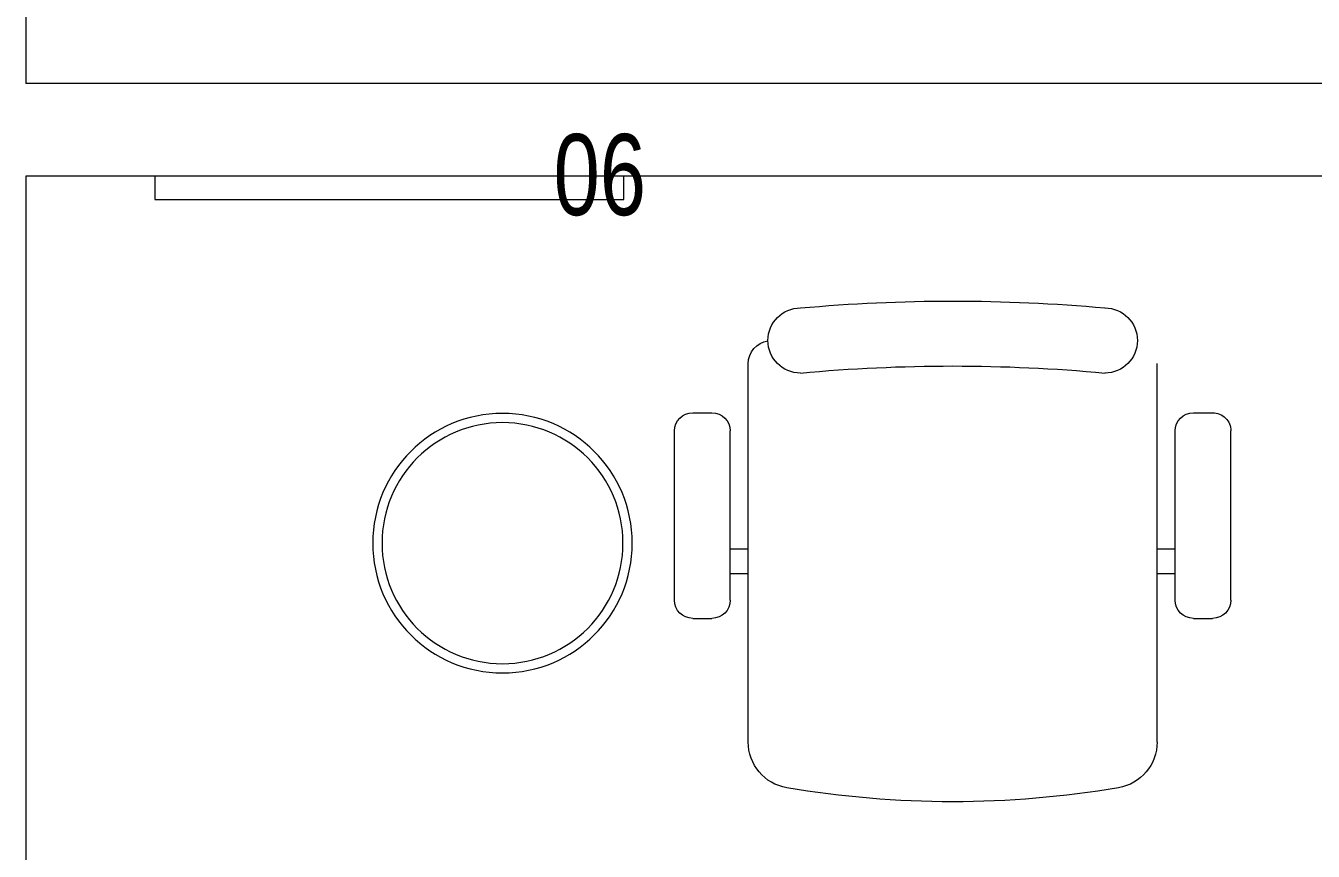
# Model space of a CAD drawing. Header units: millimetres. Extents: x -2143172 to 5255, y -610845 to 279739.
# Drawn here: x -1233991 to -1232602, y -18173 to -17282 of the extents above; entities that cross this region are included whole.
import ezdxf

# ---------------------------------------------------------------- set-up
doc = ezdxf.new("R2010")
doc.units = ezdxf.units.MM
doc.header["$LTSCALE"] = 30
doc.layers.get('0').update_dxf_attribs({"lineweight": 5})
for name, color, linetype, lineweight in [('72_EGR_EQP_TAG', 142, 'Continuous', 5), ('LOADING', 163, 'Continuous', 5), ('NEW', 1, 'Continuous', 5), ('Walls', 32, 'Continuous', 5)]:
    doc.layers.add(name, color=color, linetype=linetype, lineweight=lineweight)
doc.styles.add('X3G_ENTITY_257CFD', font='swisscl.ttf', dxfattribs={"height": 200})

# ---------------------------------------------------------------- blocks, each defined once
blk = doc.blocks.new('WM00001-P')
blk.add_circle((0, 0), 0.14)
at = {"color": 8}
blk.add_circle((0, 0), 0.13, dxfattribs=at)
blk = doc.blocks.new('*X39')
at = {"color": 0}
for p, q in [((5, 3), (5, 3)), ((5, 3), (5, 3)), ((5, 3), (5, 3)), ((5, 3), (5, 3)), ((5, 3), (5, 3)), ((5, 3), (5, 3)), ((5, 3), (5, 3)), ((5, 3), (5, 3)), ((5, 3), (5, 3)), ((5, 3), (5, 3)), ((5, 3), (5, 3)), ((5, 3), (5, 3)), ((5, 3), (5, 3)), ((5, 3), (5, 3)), ((5, 3), (5, 3)), ((5, 3), (5, 3)), ((5, 3), (5, 3)), ((5, 3), (5, 3)), ((5, 3), (5, 3)), ((5, 3), (5, 3)), ((5, 3), (5, 3)), ((5, 3), (5, 3)), ((5, 3), (5, 3)), ((5, 3), (5, 3)), ((5, 3), (5, 3)), ((5, 3), (5, 3)), ((5, 3), (5, 3)), ((5, 3), (5, 3)), ((5, 3), (5, 3)), ((5, 3), (5, 3)), ((5, 3), (5, 3)), ((5, 3), (5, 3)), ((5, 3), (5, 3)), ((5, 3), (5, 3)), ((5, 3), (5, 3)), ((5, 3), (5, 3)), ((5, 3), (5, 3)), ((5, 3), (5, 3)), ((5, 3), (5, 3)), ((5, 3), (5, 3)), ((5, 3), (5, 3)), ((5, 3), (5, 3)), ((5, 3), (5, 3)), ((5, 3), (5, 3)), ((5, 3), (5, 3)), ((5, 3), (5, 3)), ((5, 3), (5, 3)), ((5, 3), (5, 3)), ((5, 3), (5, 3)), ((5, 3), (5, 3)), ((5, 3), (5, 3)), ((5, 3), (5, 3)), ((5, 3), (5, 3)), ((5, 3), (5, 3)), ((5, 3), (5, 3)), ((5, 3), (5, 3)), ((5, 3), (5, 3)), ((5, 3), (5, 3)), ((5, 3), (5, 3)), ((5, 3), (5, 3)), ((5, 3), (5, 3)), ((5, 3), (5, 3)), ((5, 3), (5, 3)), ((5, 3), (5, 3)), ((5, 3), (5, 3)), ((5, 3), (5, 3)), ((6, 3), (5, 3)), ((5, 3), (5, 3)), ((6, 3), (5, 3)), ((5, 3), (5, 3)), ((6, 3), (5, 3)), ((5, 3), (5, 3)), ((6, 3), (5, 3)), ((5, 3), (5, 3)), ((5, 3), (5, 3)), ((5, 3), (5, 3)), ((5, 3), (5, 3)), ((5, 3), (5, 3)), ((5, 3), (5, 3)), ((5, 3), (5, 3)), ((5, 3), (5, 3)), ((5, 3), (5, 3)), ((5, 3), (5, 3)), ((5, 3), (5, 3)), ((5, 3), (5, 3)), ((5, 3), (5, 3)), ((5, 3), (5, 3)), ((5, 3), (5, 3)), ((5, 3), (5, 3)), ((5, 3), (5, 3)), ((5, 3), (5, 3)), ((5, 3), (5, 3)), ((5, 3), (5, 3)), ((5, 3), (5, 3)), ((5, 3), (5, 3)), ((5, 3), (5, 3)), ((6, 3), (6, 3)), ((6, 3), (6, 3)), ((6, 3), (6, 3)), ((6, 3), (6, 3)), ((6, 3), (6, 3)), ((6, 3), (6, 3)), ((6, 3), (6, 3)), ((6, 3), (6, 3)), ((6, 3), (6, 3)), ((6, 3), (6, 3)), ((6, 3), (6, 3)), ((6, 3), (6, 3)), ((6, 3), (6, 3)), ((6, 3), (6, 3)), ((6, 3), (6, 3)), ((6, 3), (6, 3)), ((6, 3), (6, 3)), ((6, 3), (6, 3)), ((6, 3), (6, 3)), ((6, 3), (6, 3)), ((6, 3), (6, 3)), ((6, 3), (6, 3)), ((6, 3), (6, 3)), ((6, 3), (6, 3)), ((6, 3), (6, 3)), ((6, 3), (6, 3)), ((6, 3), (6, 3)), ((6, 3), (6, 3)), ((6, 3), (6, 3)), ((6, 3), (6, 3)), ((6, 3), (6, 3)), ((6, 3), (6, 3)), ((6, 3), (6, 3)), ((6, 3), (6, 3)), ((6, 3), (6, 3)), ((6, 3), (6, 3)), ((6, 3), (6, 3)), ((6, 3), (6, 3)), ((6, 3), (6, 3)), ((6, 3), (6, 3)), ((6, 3), (6, 3)), ((6, 3), (6, 3)), ((6, 3), (6, 3)), ((6, 3), (6, 3)), ((6, 3), (6, 3)), ((6, 3), (6, 3)), ((6, 3), (6, 3)), ((6, 3), (6, 3)), ((6, 3), (6, 3)), ((6, 3), (6, 3)), ((6, 3), (6, 3)), ((6, 3), (6, 3)), ((6, 3), (6, 3)), ((6, 3), (6, 3)), ((6, 3), (6, 3)), ((6, 3), (6, 3)), ((6, 3), (6, 3)), ((6, 3), (6, 3)), ((6, 3), (6, 3)), ((6, 3), (6, 3)), ((6, 3), (6, 3)), ((6, 3), (6, 3)), ((6, 3), (6, 3)), ((6, 3), (6, 3)), ((6, 3), (6, 3)), ((6, 3), (6, 3)), ((6, 3), (6, 3)), ((6, 3), (6, 3)), ((6, 3), (6, 3)), ((6, 3), (6, 3)), ((6, 3), (6, 3)), ((6, 3), (6, 3)), ((6, 3), (6, 3)), ((6, 3), (6, 3)), ((6, 3), (6, 3)), ((6, 3), (6, 3)), ((6, 3), (6, 3)), ((6, 3), (6, 3)), ((6, 3), (6, 3)), ((6, 3), (6, 3)), ((6, 3), (6, 3)), ((6, 3), (6, 3)), ((6, 3), (6, 3)), ((6, 3), (6, 3)), ((6, 3), (6, 3)), ((6, 3), (6, 3)), ((6, 3), (6, 3)), ((6, 3), (6, 3)), ((6, 3), (6, 3)), ((6, 3), (6, 3)), ((6, 3), (6, 3)), ((6, 3), (6, 3)), ((6, 3), (6, 3)), ((6, 3), (6, 3)), ((6, 3), (6, 3)), ((6, 3), (6, 3)), ((6, 3), (6, 3)), ((6, 3), (6, 3)), ((6, 3), (6, 3)), ((6, 3), (6, 3)), ((6, 3), (6, 3)), ((6, 3), (6, 3)), ((6, 3), (6, 3)), ((6, 3), (6, 3)), ((6, 3), (6, 3)), ((6, 3), (6, 3)), ((6, 3), (6, 3)), ((6, 3), (6, 3)), ((6, 3), (6, 3)), ((6, 3), (6, 3)), ((6, 3), (6, 3)), ((6, 3), (6, 3)), ((6, 3), (6, 3)), ((6, 3), (6, 3)), ((6, 3), (6, 3)), ((6, 3), (6, 3)), ((6, 3), (6, 3)), ((6, 3), (6, 3)), ((6, 3), (6, 3)), ((6, 3), (6, 3)), ((6, 3), (6, 3)), ((6, 3), (6, 3)), ((6, 3), (6, 3)), ((6, 3), (6, 3)), ((6, 3), (6, 3)), ((6, 3), (6, 3)), ((6, 3), (6, 3)), ((6, 3), (6, 3)), ((6, 3), (6, 3)), ((6, 3), (6, 3)), ((6, 3), (6, 3)), ((6, 3), (6, 3)), ((6, 3), (6, 3)), ((6, 3), (6, 3)), ((6, 3), (6, 3)), ((6, 3), (6, 3)), ((6, 3), (6, 3)), ((6, 3), (6, 3)), ((6, 3), (6, 3)), ((6, 3), (6, 3)), ((6, 3), (6, 3)), ((6, 3), (6, 3)), ((6, 3), (6, 3)), ((6, 3), (6, 3)), ((6, 3), (6, 3)), ((6, 3), (6, 3)), ((6, 3), (6, 3)), ((6, 3), (6, 3)), ((6, 3), (6, 3)), ((6, 3), (6, 3)), ((6, 3), (6, 3)), ((6, 3), (6, 3)), ((6, 3), (6, 3)), ((6, 3), (6, 3)), ((6, 3), (6, 3)), ((6, 3), (6, 3)), ((6, 3), (6, 3)), ((6, 3), (6, 3)), ((6, 3), (6, 3)), ((6, 3), (6, 3)), ((6, 3), (6, 3)), ((6, 3), (6, 3)), ((6, 3), (6, 3)), ((6, 3), (6, 3)), ((6, 3), (6, 3)), ((6, 3), (6, 3)), ((6, 3), (6, 3)), ((6, 3), (6, 3)), ((6, 3), (6, 3)), ((6, 3), (6, 3)), ((6, 3), (6, 3)), ((6, 3), (6, 3)), ((6, 3), (6, 3)), ((6, 3), (6, 3)), ((6, 3), (6, 3)), ((6, 3), (6, 3)), ((6, 3), (6, 3)), ((6, 3), (6, 3)), ((6, 3), (6, 3)), ((6, 3), (6, 3)), ((6, 3), (6, 3)), ((6, 3), (6, 3)), ((6, 3), (6, 3)), ((6, 3), (6, 3)), ((6, 3), (6, 3)), ((6, 3), (6, 3)), ((6, 3), (6, 3)), ((6, 3), (6, 3)), ((6, 3), (6, 3)), ((6, 3), (6, 3)), ((6, 3), (6, 3)), ((6, 3), (6, 3)), ((6, 3), (6, 3)), ((6, 3), (6, 3)), ((6, 3), (6, 3)), ((6, 3), (6, 3)), ((6, 3), (6, 3)), ((6, 3), (6, 3)), ((6, 3), (6, 3)), ((6, 3), (6, 3)), ((6, 3), (6, 3)), ((6, 3), (6, 3)), ((6, 3), (6, 3)), ((6, 3), (6, 3)), ((6, 3), (5, 3)), ((6, 3), (5, 3)), ((6, 3), (5, 3)), ((6, 3), (5, 3)), ((6, 3), (5, 3)), ((6, 3), (6, 3)), ((6, 3), (6, 3)), ((6, 3), (6, 3)), ((6, 3), (6, 3)), ((6, 3), (6, 3)), ((6, 3), (6, 3)), ((6, 3), (6, 3)), ((6, 3), (6, 3)), ((6, 3), (6, 3)), ((6, 3), (6, 3)), ((6, 3), (6, 3)), ((6, 3), (6, 3)), ((6, 3), (6, 3)), ((6, 3), (6, 3)), ((6, 3), (6, 3)), ((6, 3), (6, 3)), ((6, 3), (6, 3)), ((6, 3), (6, 3)), ((6, 3), (6, 3)), ((6, 3), (6, 3)), ((6, 3), (6, 3)), ((6, 3), (6, 3)), ((6, 3), (6, 3)), ((6, 3), (6, 3)), ((6, 3), (6, 3)), ((6, 3), (6, 3)), ((6, 3), (6, 3)), ((6, 3), (6, 3)), ((6, 3), (6, 3)), ((6, 3), (6, 3)), ((6, 3), (6, 3)), ((6, 3), (6, 3)), ((6, 3), (6, 3)), ((6, 3), (6, 3)), ((6, 3), (6, 3)), ((6, 3), (6, 3)), ((6, 3), (6, 3)), ((6, 3), (6, 3)), ((6, 3), (6, 3)), ((6, 3), (6, 3)), ((6, 3), (6, 3)), ((6, 3), (6, 3)), ((6, 3), (6, 3)), ((6, 3), (6, 3)), ((6, 3), (6, 3)), ((6, 3), (6, 3)), ((6, 3), (6, 3)), ((6, 3), (6, 3)), ((6, 3), (6, 3)), ((6, 3), (6, 3)), ((6, 3), (6, 3)), ((6, 3), (6, 3)), ((6, 3), (6, 3)), ((6, 3), (6, 3)), ((6, 3), (6, 3)), ((6, 3), (6, 3)), ((6, 3), (6, 3)), ((6, 3), (6, 3)), ((6, 3), (6, 3)), ((6, 3), (6, 3)), ((6, 3), (6, 3)), ((6, 3), (6, 3)), ((6, 3), (6, 3)), ((6, 3), (6, 3)), ((6, 3), (6, 3)), ((6, 3), (6, 3)), ((6, 3), (6, 3)), ((6, 3), (6, 3)), ((6, 3), (6, 3)), ((6, 3), (6, 3)), ((6, 3), (6, 3)), ((6, 3), (6, 3)), ((6, 3), (6, 3)), ((6, 3), (6, 3)), ((6, 3), (6, 3)), ((6, 3), (6, 3)), ((6, 3), (6, 3)), ((6, 3), (6, 3)), ((6, 3), (6, 3)), ((6, 3), (6, 3)), ((6, 3), (6, 3)), ((6, 3), (6, 3)), ((6, 3), (6, 3)), ((6, 3), (6, 3)), ((6, 3), (6, 3)), ((6, 3), (6, 3)), ((6, 3), (6, 3)), ((6, 3), (6, 3)), ((6, 3), (6, 3)), ((6, 3), (6, 3)), ((6, 3), (6, 3)), ((6, 3), (6, 3)), ((6, 3), (6, 3)), ((6, 3), (6, 3)), ((6, 3), (6, 3)), ((6, 3), (6, 3)), ((6, 3), (6, 3)), ((6, 3), (6, 3)), ((6, 3), (6, 3)), ((6, 3), (6, 3)), ((6, 3), (6, 3)), ((6, 3), (6, 3)), ((6, 3), (6, 3)), ((6, 3), (6, 3)), ((6, 3), (6, 3)), ((6, 3), (6, 3)), ((6, 3), (6, 3)), ((6, 3), (6, 3)), ((6, 3), (6, 3)), ((6, 3), (6, 3)), ((6, 3), (6, 3)), ((6, 3), (6, 3)), ((6, 3), (6, 3)), ((6, 3), (6, 3)), ((6, 3), (6, 3)), ((6, 3), (6, 3)), ((6, 3), (6, 3)), ((6, 3), (6, 3)), ((6, 3), (6, 3)), ((6, 3), (6, 3)), ((6, 3), (6, 3)), ((6, 3), (6, 3)), ((6, 3), (6, 3)), ((6, 3), (6, 3)), ((6, 3), (6, 3)), ((6, 3), (6, 3)), ((6, 3), (6, 3)), ((6, 3), (6, 3)), ((6, 3), (6, 3)), ((6, 3), (6, 3)), ((6, 3), (6, 3)), ((6, 3), (6, 3)), ((6, 3), (6, 3)), ((6, 3), (6, 3)), ((6, 3), (6, 3)), ((6, 3), (6, 3)), ((6, 3), (6, 3)), ((6, 3), (6, 3)), ((6, 3), (6, 3)), ((6, 3), (6, 3)), ((6, 3), (6, 3)), ((6, 3), (6, 3)), ((6, 3), (6, 3)), ((6, 3), (6, 3)), ((6, 3), (6, 3)), ((6, 3), (6, 3)), ((6, 3), (6, 3)), ((6, 3), (6, 3)), ((6, 3), (6, 3)), ((6, 3), (6, 3)), ((6, 3), (6, 3)), ((6, 3), (6, 3)), ((6, 3), (6, 3)), ((6, 3), (6, 3)), ((6, 3), (6, 3)), ((6, 3), (6, 3)), ((6, 3), (6, 3)), ((6, 3), (6, 3)), ((6, 3), (6, 3)), ((6, 3), (6, 3)), ((6, 3), (6, 3)), ((6, 3), (6, 3)), ((6, 3), (6, 3)), ((6, 3), (6, 3)), ((6, 3), (6, 3)), ((6, 3), (6, 3)), ((6, 3), (6, 3)), ((6, 3), (6, 3)), ((6, 3), (6, 3)), ((6, 3), (6, 3)), ((6, 3), (6, 3)), ((6, 3), (6, 3)), ((6, 3), (6, 3)), ((6, 3), (6, 3)), ((6, 3), (6, 3)), ((6, 3), (6, 3)), ((6, 3), (6, 3)), ((6, 3), (6, 3)), ((6, 3), (6, 3)), ((6, 3), (6, 3)), ((6, 3), (6, 3)), ((6, 3), (6, 3)), ((6, 3), (6, 3)), ((6, 3), (6, 3)), ((6, 3), (6, 3)), ((6, 3), (6, 3)), ((6, 3), (6, 3)), ((6, 3), (6, 3)), ((6, 3), (6, 3)), ((6, 3), (6, 3)), ((6, 3), (6, 3)), ((6, 3), (6, 3)), ((6, 3), (6, 3)), ((6, 3), (6, 3)), ((6, 3), (6, 3)), ((6, 3), (6, 3)), ((6, 3), (6, 3)), ((6, 3), (6, 3)), ((6, 3), (6, 3)), ((6, 3), (6, 3)), ((6, 3), (6, 3)), ((6, 3), (6, 3)), ((6, 3), (6, 3)), ((6, 3), (6, 3)), ((6, 3), (6, 3)), ((6, 3), (6, 3)), ((6, 3), (6, 3)), ((6, 3), (6, 3)), ((6, 3), (6, 3)), ((6, 3), (6, 3)), ((6, 3), (6, 3)), ((6, 3), (6, 3)), ((6, 3), (6, 3)), ((6, 3), (6, 3)), ((6, 3), (6, 3)), ((6, 3), (6, 3)), ((6, 3), (6, 3)), ((6, 3), (6, 3)), ((6, 3), (6, 3)), ((6, 3), (6, 3)), ((6, 3), (6, 3)), ((6, 3), (6, 3)), ((6, 3), (6, 3)), ((6, 3), (6, 3)), ((6, 3), (6, 3)), ((6, 3), (6, 3)), ((6, 3), (6, 3)), ((6, 3), (6, 3)), ((6, 3), (6, 3)), ((6, 3), (6, 3)), ((6, 3), (6, 3)), ((6, 3), (6, 3)), ((6, 3), (6, 3)), ((6, 3), (6, 3)), ((6, 3), (6, 3)), ((6, 3), (6, 3)), ((6, 3), (6, 3)), ((6, 3), (6, 3)), ((6, 3), (6, 3)), ((6, 3), (6, 3)), ((6, 3), (6, 3)), ((6, 3), (6, 3)), ((6, 3), (6, 3)), ((6, 3), (6, 3)), ((6, 3), (6, 3)), ((6, 3), (6, 3)), ((6, 3), (6, 3)), ((6, 3), (6, 3)), ((6, 3), (6, 3)), ((6, 3), (6, 3)), ((6, 3), (6, 3)), ((6, 3), (6, 3)), ((6, 3), (6, 3)), ((6, 3), (6, 3)), ((6, 3), (6, 3)), ((6, 3), (6, 3)), ((6, 3), (6, 3)), ((6, 3), (6, 3)), ((6, 3), (6, 3)), ((6, 3), (6, 3)), ((6, 3), (6, 3)), ((6, 3), (6, 3)), ((6, 3), (6, 3)), ((6, 3), (6, 3)), ((6, 3), (6, 3)), ((6, 3), (6, 3)), ((6, 3), (6, 3)), ((6, 3), (6, 3)), ((6, 3), (6, 3)), ((6, 3), (6, 3)), ((6, 3), (6, 3)), ((6, 3), (6, 3)), ((6, 3), (6, 3)), ((6, 3), (6, 3)), ((6, 3), (6, 3)), ((6, 3), (6, 3)), ((6, 3), (6, 3)), ((6, 3), (6, 3)), ((6, 3), (6, 3)), ((6, 3), (6, 3)), ((6, 3), (6, 3)), ((6, 3), (6, 3)), ((6, 3), (6, 3)), ((6, 3), (6, 3)), ((6, 3), (6, 3)), ((6, 3), (6, 3)), ((6, 3), (6, 3)), ((6, 3), (6, 3)), ((6, 3), (6, 3)), ((6, 3), (6, 3)), ((6, 3), (6, 3)), ((6, 3), (6, 3)), ((6, 3), (6, 3)), ((6, 3), (6, 3)), ((6, 3), (6, 3)), ((6, 3), (6, 3)), ((6, 3), (6, 3)), ((6, 3), (6, 3)), ((6, 3), (6, 3)), ((6, 3), (6, 3)), ((6, 3), (6, 3)), ((6, 3), (6, 3)), ((6, 3), (6, 3)), ((6, 3), (6, 3)), ((6, 3), (6, 3)), ((6, 3), (6, 3)), ((6, 3), (6, 3)), ((6, 3), (6, 3)), ((6, 3), (6, 3)), ((6, 3), (6, 3)), ((6, 3), (6, 3)), ((6, 3), (6, 3)), ((6, 3), (6, 3)), ((6, 3), (6, 3)), ((6, 3), (6, 3)), ((6, 3), (6, 3)), ((6, 3), (6, 3))]:
    blk.add_line(p, q, dxfattribs=at)
blk = doc.blocks.new('*X40')
at = {"color": 0}
for p, q in [((13, 1), (13, 1)), ((13, 1), (13, 1)), ((13, 1), (13, 1)), ((13, 1), (13, 1)), ((13, 1), (13, 1)), ((13, 1), (13, 1)), ((13, 1), (13, 1)), ((13, 1), (13, 1)), ((13, 1), (13, 1)), ((13, 1), (13, 1)), ((13, 1), (13, 1)), ((13, 1), (13, 1)), ((13, 1), (13, 1)), ((13, 1), (13, 1)), ((13, 1), (13, 1)), ((13, 1), (14, 1)), ((13, 1), (14, 1)), ((13, 1), (14, 1)), ((13, 1), (13, 1)), ((13, 1), (13, 1)), ((13, 1), (13, 1)), ((13, 1), (13, 1)), ((13, 1), (13, 1)), ((13, 1), (13, 1)), ((13, 1), (13, 1)), ((13, 1), (13, 1)), ((13, 1), (13, 1)), ((13, 1), (13, 1)), ((13, 1), (13, 1)), ((13, 1), (13, 1)), ((13, 1), (13, 1)), ((13, 1), (13, 1)), ((13, 1), (13, 1)), ((13, 1), (13, 1)), ((13, 1), (13, 1)), ((13, 1), (13, 1)), ((13, 1), (13, 1)), ((13, 1), (13, 1)), ((13, 1), (13, 1)), ((13, 1), (13, 1)), ((13, 1), (13, 1)), ((13, 1), (13, 1)), ((13, 1), (13, 1)), ((13, 1), (13, 1)), ((13, 1), (13, 1)), ((13, 1), (13, 1)), ((13, 1), (13, 1)), ((13, 1), (13, 1)), ((13, 1), (13, 1)), ((13, 1), (13, 1)), ((13, 1), (13, 1)), ((13, 1), (13, 1)), ((13, 1), (13, 1)), ((13, 1), (13, 1)), ((13, 1), (13, 1)), ((13, 1), (13, 1)), ((13, 1), (13, 1)), ((13, 1), (13, 1)), ((13, 1), (13, 1)), ((13, 1), (13, 1)), ((13, 1), (13, 1)), ((13, 1), (13, 1)), ((13, 1), (13, 1)), ((13, 1), (13, 1)), ((13, 1), (13, 1)), ((13, 1), (13, 1)), ((13, 1), (13, 1)), ((13, 1), (13, 1)), ((13, 1), (13, 1)), ((13, 1), (13, 1)), ((13, 1), (13, 1)), ((13, 1), (13, 1)), ((13, 1), (13, 1)), ((13, 1), (13, 1)), ((13, 1), (13, 1)), ((13, 1), (13, 1)), ((13, 1), (13, 1)), ((13, 1), (13, 1)), ((13, 1), (13, 1)), ((13, 1), (13, 1)), ((13, 1), (13, 1)), ((13, 1), (13, 1)), ((13, 1), (13, 1)), ((13, 1), (13, 1)), ((13, 1), (13, 1)), ((13, 1), (13, 1)), ((13, 1), (13, 1)), ((13, 1), (13, 1)), ((13, 1), (13, 1)), ((13, 1), (13, 1)), ((13, 1), (13, 1)), ((13, 1), (13, 1)), ((13, 1), (13, 1)), ((13, 1), (13, 1)), ((13, 1), (13, 1)), ((13, 1), (13, 1)), ((13, 1), (13, 1)), ((13, 1), (13, 1)), ((13, 1), (13, 1)), ((13, 1), (13, 1)), ((13, 1), (13, 1)), ((13, 1), (13, 1)), ((13, 1), (13, 1)), ((13, 1), (13, 1)), ((13, 1), (13, 1)), ((13, 1), (13, 1)), ((13, 1), (13, 1)), ((13, 1), (13, 1)), ((13, 1), (13, 1)), ((13, 1), (13, 1)), ((13, 1), (13, 1)), ((13, 1), (13, 1)), ((13, 1), (13, 1)), ((13, 1), (13, 1)), ((13, 1), (13, 1)), ((13, 1), (13, 1)), ((13, 1), (13, 1)), ((13, 1), (13, 1)), ((13, 1), (13, 1)), ((13, 1), (13, 1)), ((13, 1), (13, 1)), ((13, 1), (13, 1)), ((13, 1), (13, 1)), ((13, 1), (14, 1)), ((13, 0), (13, 0)), ((13, 0), (13, 0)), ((13, 0), (13, 0)), ((13, 0), (13, 0)), ((13, 0), (13, 0)), ((13, 0), (13, 0)), ((13, 0), (13, 0)), ((13, 0), (13, 0)), ((13, 0), (13, 0)), ((13, 0), (13, 0)), ((13, 0), (13, 0)), ((13, 0), (13, 0)), ((13, 0), (13, 0)), ((13, 0), (13, 0)), ((13, 0), (13, 0)), ((13, 0), (13, 0)), ((13, 0), (13, 0)), ((13, 0), (13, 0)), ((13, 0), (13, 0)), ((13, 0), (13, 0)), ((13, 0), (13, 0)), ((13, 0), (13, 0)), ((13, 0), (13, 0)), ((13, 0), (13, 0)), ((13, 0), (13, 0)), ((13, 0), (13, 0)), ((13, 0), (13, 0)), ((13, 0), (13, 0)), ((13, 0), (13, 0)), ((13, 0), (13, 0)), ((13, 0), (13, 0)), ((13, 0), (13, 0)), ((13, 0), (13, 0)), ((13, 0), (13, 0)), ((13, 0), (13, 0)), ((13, 0), (13, 0)), ((13, 0), (13, 0)), ((13, 0), (13, 0)), ((13, 0), (13, 0)), ((13, 0), (13, 0)), ((13, 0), (13, 0)), ((13, 0), (13, 0)), ((13, 0), (13, 0)), ((13, 0), (13, 0)), ((13, 0), (13, 0)), ((13, 0), (13, 0)), ((13, 0), (13, 0)), ((13, 0), (13, 0)), ((13, 0), (14, 0)), ((13, 0), (14, 0)), ((13, 0), (13, 0)), ((13, 0), (14, 0)), ((14, 1), (14, 1)), ((14, 1), (14, 1)), ((14, 1), (14, 1)), ((14, 1), (14, 1)), ((14, 1), (14, 1)), ((14, 1), (14, 1)), ((14, 1), (14, 1)), ((14, 1), (14, 1)), ((14, 1), (14, 1)), ((14, 1), (14, 1)), ((14, 1), (14, 1)), ((14, 1), (14, 1)), ((14, 1), (14, 1)), ((14, 1), (14, 1)), ((14, 1), (14, 1)), ((14, 1), (14, 1)), ((14, 1), (14, 1)), ((14, 1), (14, 1)), ((14, 1), (14, 1)), ((14, 1), (14, 1)), ((14, 1), (14, 1)), ((14, 1), (14, 1)), ((14, 1), (14, 1)), ((14, 1), (14, 1)), ((14, 1), (14, 1)), ((14, 1), (14, 1)), ((14, 1), (14, 1)), ((14, 1), (14, 1)), ((14, 1), (14, 1)), ((14, 1), (14, 1)), ((14, 1), (14, 1)), ((14, 1), (14, 1)), ((14, 1), (14, 1)), ((14, 1), (14, 1)), ((14, 1), (14, 1)), ((14, 1), (14, 1)), ((14, 1), (14, 1)), ((14, 1), (14, 1)), ((14, 1), (14, 1)), ((14, 1), (14, 1)), ((14, 1), (14, 1)), ((14, 1), (14, 1)), ((14, 1), (14, 1)), ((14, 1), (14, 1)), ((14, 1), (14, 1)), ((14, 1), (14, 1)), ((14, 1), (14, 1)), ((14, 1), (14, 1)), ((14, 1), (14, 1)), ((14, 1), (14, 1)), ((14, 1), (14, 1)), ((14, 1), (14, 1)), ((14, 1), (14, 1)), ((14, 1), (14, 1)), ((14, 1), (14, 1)), ((14, 1), (14, 1)), ((14, 1), (14, 1)), ((14, 1), (14, 1)), ((14, 1), (14, 1)), ((14, 1), (14, 1)), ((14, 1), (14, 1)), ((14, 1), (14, 1)), ((14, 1), (14, 1)), ((14, 1), (14, 1)), ((14, 1), (14, 1)), ((14, 1), (14, 1)), ((14, 1), (14, 1)), ((14, 1), (14, 1)), ((14, 1), (14, 1)), ((14, 1), (14, 1)), ((14, 1), (14, 1)), ((14, 1), (14, 1)), ((14, 1), (14, 1)), ((14, 1), (14, 1)), ((14, 1), (14, 1)), ((14, 1), (14, 1)), ((14, 1), (14, 1)), ((14, 1), (14, 1)), ((14, 1), (14, 1)), ((14, 1), (14, 1)), ((14, 1), (14, 1)), ((14, 1), (14, 1)), ((14, 1), (14, 1)), ((14, 1), (14, 1)), ((14, 1), (14, 1)), ((14, 1), (14, 1)), ((14, 1), (14, 1)), ((14, 1), (14, 1)), ((14, 1), (14, 1)), ((14, 1), (14, 1)), ((14, 1), (14, 1)), ((14, 1), (14, 1)), ((14, 1), (14, 1)), ((14, 1), (14, 1)), ((14, 0), (14, 0)), ((14, 0), (14, 0)), ((14, 0), (14, 0)), ((14, 0), (14, 0)), ((14, 0), (14, 0)), ((14, 0), (14, 0)), ((14, 0), (14, 0)), ((14, 0), (14, 0)), ((14, 0), (14, 0)), ((14, 0), (14, 0)), ((14, 0), (14, 0)), ((14, 0), (14, 0)), ((14, 0), (14, 0)), ((14, 0), (14, 0)), ((14, 0), (14, 0)), ((14, 0), (14, 0)), ((14, 0), (14, 0)), ((14, 0), (14, 0)), ((14, 0), (14, 0)), ((14, 0), (14, 0)), ((14, 0), (14, 0)), ((14, 0), (14, 0)), ((14, 0), (14, 0)), ((14, 0), (14, 0)), ((14, 0), (14, 0)), ((14, 0), (14, 0)), ((14, 0), (14, 0)), ((14, 0), (14, 0)), ((14, 0), (14, 0)), ((14, 0), (14, 0)), ((14, 0), (14, 0)), ((14, 0), (14, 0)), ((14, 0), (14, 0)), ((14, 0), (14, 0)), ((14, 0), (14, 0)), ((14, 0), (14, 0)), ((14, 0), (14, 0)), ((14, 0), (14, 0)), ((14, 0), (14, 0)), ((14, 0), (14, 0)), ((14, 0), (14, 0)), ((14, 0), (14, 0)), ((14, 0), (14, 0)), ((14, 0), (14, 0)), ((14, 0), (14, 0)), ((14, 0), (14, 0)), ((14, 0), (14, 0)), ((14, 0), (14, 0)), ((13, 0), (13, 0)), ((13, 0), (14, 0)), ((13, 0), (13, 0)), ((13, 0), (14, 0)), ((13, 0), (13, 0)), ((13, 0), (14, 0)), ((13, 0), (13, 0)), ((13, 0), (13, 0)), ((13, 0), (13, 0)), ((13, 0), (13, 0)), ((13, 0), (14, 0)), ((13, 0), (13, 0)), ((13, 0), (14, 0)), ((13, 0), (13, 0)), ((13, 0), (14, 0)), ((13, 0), (13, 0)), ((13, 0), (14, 0)), ((13, 0), (13, 0)), ((13, 0), (14, 0)), ((13, 0), (13, 0)), ((13, 0), (14, 0)), ((13, 0), (13, 0)), ((13, 0), (14, 0)), ((13, 0), (13, 0)), ((13, 0), (13, 0)), ((13, 0), (13, 0)), ((13, 0), (14, 0)), ((13, 0), (13, 0)), ((13, 0), (14, 0)), ((13, 0), (13, 0)), ((13, 0), (14, 0)), ((13, 0), (13, 0)), ((13, 0), (14, 0)), ((13, 0), (13, 0)), ((13, 0), (13, 0)), ((13, 0), (13, 0)), ((13, 0), (13, 0)), ((13, 0), (13, 0)), ((13, 0), (13, 0)), ((13, 0), (13, 0)), ((13, 0), (13, 0)), ((13, 0), (13, 0)), ((13, 0), (13, 0)), ((13, 0), (13, 0)), ((13, 0), (13, 0)), ((13, 0), (13, 0)), ((13, 0), (13, 0)), ((13, 0), (13, 0)), ((13, 0), (13, 0)), ((13, 0), (13, 0)), ((13, 0), (13, 0)), ((13, 0), (13, 0)), ((13, 0), (13, 0)), ((13, 0), (13, 0)), ((13, 0), (13, 0)), ((13, 0), (13, 0)), ((13, 0), (13, 0)), ((13, 0), (13, 0)), ((13, 0), (13, 0)), ((13, 0), (13, 0)), ((13, 0), (13, 0)), ((13, 0), (13, 0)), ((13, 0), (13, 0)), ((13, 0), (13, 0)), ((13, -1), (13, -1)), ((13, -1), (13, -1)), ((13, -1), (13, -1)), ((13, -1), (13, -1)), ((13, -1), (13, -1)), ((13, -1), (14, -1)), ((13, -1), (13, -1)), ((14, 0), (14, 0)), ((14, 0), (14, 0)), ((14, 0), (14, 0)), ((14, 0), (14, 0)), ((14, 0), (14, 0)), ((14, 0), (14, 0)), ((14, 0), (14, 0)), ((14, 0), (14, 0)), ((14, 0), (14, 0)), ((14, 0), (14, 0)), ((14, 0), (14, 0)), ((14, 0), (14, 0)), ((14, 0), (14, 0)), ((14, 0), (14, 0)), ((14, 0), (14, 0)), ((13, 0), (14, 0)), ((14, 0), (14, 0)), ((14, 0), (14, 0)), ((14, 0), (14, 0)), ((14, 0), (14, 0)), ((14, 0), (14, 0)), ((14, 0), (14, 0)), ((14, 0), (14, 0)), ((14, 0), (14, 0)), ((14, 0), (14, 0)), ((14, 0), (14, 0)), ((14, 0), (14, 0)), ((14, 0), (14, 0)), ((14, 0), (14, 0)), ((14, 0), (14, 0)), ((14, 0), (14, 0)), ((14, 0), (14, 0)), ((14, 0), (14, 0)), ((14, 0), (14, 0)), ((14, 0), (14, 0)), ((14, 0), (14, 0)), ((14, 0), (14, 0)), ((14, 0), (14, 0)), ((14, 0), (14, 0)), ((14, 0), (14, 0)), ((14, 0), (14, 0)), ((14, 0), (14, 0)), ((14, 0), (14, 0)), ((14, 0), (14, 0)), ((14, 0), (14, 0)), ((14, 0), (14, 0)), ((14, 0), (14, 0)), ((14, 0), (14, 0)), ((14, 0), (14, 0)), ((14, 0), (14, 0)), ((14, -1), (14, -1)), ((14, -1), (14, -1)), ((14, -1), (14, -1)), ((14, -1), (14, -1)), ((14, -1), (14, -1))]:
    blk.add_line(p, q, dxfattribs=at)
blk = doc.blocks.new('GF21018-P')
at = {"color": 0}
for p, q in [((-0.2207, 0.4756), (-0.2207, 0.0675)), ((0.2205, 0.4756), (0.2205, 0.0675)), ((-0.2806, 0.3422), (-0.2598, 0.3422)), ((0.2596, 0.3422), (0.2804, 0.3422)), ((-0.3002, 0.3226), (-0.3002, 0.14)), ((-0.2402, 0.3226), (-0.2402, 0.14)), ((0.24, 0.3226), (0.24, 0.14)), ((0.3, 0.3226), (0.3, 0.14)), ((-0.2402, 0.2937), (-0.2207, 0.2937)), ((0.2205, 0.2937), (0.24, 0.2937)), ((-0.2402, 0.2671), (-0.2207, 0.2671)), ((0.2205, 0.2671), (0.24, 0.2671)), ((-0.2806, 0.1204), (-0.2598, 0.1204)), ((0.2596, 0.1204), (0.2804, 0.1204))]:
    blk.add_line(p, q, dxfattribs=at)
for points in [[(0.24, 0.2937), (0.24, 0.2937), (0.24, 0.2937), (0.24, 0.2937), (0.24, 0.2937), (0.24, 0.2937), (0.24, 0.2937), (0.24, 0.2937), (0.24, 0.2937), (0.24, 0.2937), (0.24, 0.2937), (0.24, 0.2937), (0.24, 0.2937), (0.24, 0.2937), (0.24, 0.2937), (0.24, 0.2937), (0.24, 0.2937), (0.24, 0.2937), (0.24, 0.2937), (0.24, 0.2937), (0.24, 0.2937), (0.24, 0.2937), (0.24, 0.2937), (0.24, 0.2937), (0.24, 0.2937), (0.24, 0.2937), (0.24, 0.2937), (0.24, 0.2937), (0.24, 0.2937), (0.24, 0.2937), (0.24, 0.2937), (0.24, 0.2937), (0.24, 0.2937), (0.24, 0.2937), (0.24, 0.2937), (0.24, 0.2937), (0.24, 0.2937), (0.24, 0.2937), (0.24, 0.2937), (0.24, 0.2937), (0.24, 0.2937), (0.24, 0.2937), (0.24, 0.2937), (0.24, 0.2937), (0.24, 0.2937), (0.24, 0.2937), (0.24, 0.2937), (0.24, 0.2937), (0.24, 0.2937), (0.24, 0.2937), (0.24, 0.2937), (0.24, 0.2937), (0.24, 0.2937), (0.24, 0.2937), (0.24, 0.2937), (0.24, 0.2937), (0.24, 0.2937), (0.24, 0.2937), (0.24, 0.2937), (0.24, 0.2937), (0.24, 0.2937), (0.24, 0.2937), (0.24, 0.2937), (0.24, 0.2937), (0.24, 0.2937), (0.24, 0.2937), (0.24, 0.2937), (0.24, 0.2937), (0.24, 0.2937), (0.24, 0.2937), (0.24, 0.2937), (0.24, 0.2937), (0.24, 0.2937), (0.24, 0.2937), (0.24, 0.2937), (0.24, 0.2937), (0.24, 0.2937), (0.24, 0.2937), (0.24, 0.2937), (0.24, 0.2937), (0.24, 0.2937), (0.24, 0.2937), (0.24, 0.2937), (0.24, 0.2937), (0.24, 0.2937), (0.24, 0.2937), (0.24, 0.2937), (0.24, 0.2937), (0.24, 0.2937), (0.24, 0.2937), (0.24, 0.2937), (0.24, 0.2937), (0.24, 0.2937), (0.24, 0.2937), (0.24, 0.2937), (0.24, 0.2937), (0.24, 0.2937), (0.24, 0.2937), (0.24, 0.2937), (0.24, 0.2937), (0.24, 0.2937), (0.24, 0.2937), (0.24, 0.2937), (0.24, 0.2937), (0.24, 0.2937), (0.24, 0.2937), (0.24, 0.2937), (0.24, 0.2937), (0.24, 0.2937), (0.24, 0.2937), (0.24, 0.2937), (0.24, 0.2937), (0.24, 0.2937), (0.24, 0.2937), (0.24, 0.2937), (0.24, 0.2937), (0.24, 0.2937), (0.24, 0.2937), (0.24, 0.2937), (0.24, 0.2937), (0.24, 0.2937), (0.24, 0.2937), (0.24, 0.2937), (0.24, 0.2937), (0.24, 0.2937), (0.24, 0.2937), (0.24, 0.2937), (0.24, 0.2937), (0.24, 0.2937), (0.24, 0.2937), (0.24, 0.2937), (0.24, 0.2937), (0.24, 0.2937), (0.24, 0.2937), (0.24, 0.2937), (0.24, 0.2937), (0.24, 0.2937), (0.24, 0.2937), (0.24, 0.2937), (0.24, 0.2937), (0.24, 0.2937), (0.24, 0.2937), (0.24, 0.2937), (0.24, 0.2937), (0.24, 0.2937), (0.24, 0.2937), (0.24, 0.2937), (0.24, 0.2937), (0.24, 0.2937), (0.24, 0.2937), (0.24, 0.2937), (0.24, 0.2937), (0.24, 0.2937), (0.24, 0.2937), (0.24, 0.2937), (0.24, 0.2937), (0.24, 0.2937), (0.24, 0.2937), (0.24, 0.2937), (0.24, 0.2937), (0.24, 0.2937), (0.24, 0.2937), (0.24, 0.2937), (0.24, 0.2937), (0.24, 0.2937), (0.24, 0.2937), (0.24, 0.2937), (0.24, 0.2937), (0.24, 0.2937), (0.24, 0.2937), (0.24, 0.2937), (0.24, 0.2937), (0.24, 0.2937), (0.24, 0.2937), (0.24, 0.2937), (0.24, 0.2937), (0.24, 0.2937), (0.24, 0.2937), (0.24, 0.2937), (0.24, 0.2937), (0.24, 0.2937), (0.24, 0.2937), (0.24, 0.2937), (0.24, 0.2937), (0.24, 0.2937), (0.24, 0.2937), (0.24, 0.2937), (0.24, 0.2937), (0.24, 0.2937), (0.24, 0.2937), (0.24, 0.2937), (0.24, 0.2937), (0.24, 0.2937), (0.24, 0.2937), (0.24, 0.2937), (0.24, 0.2937), (0.24, 0.2937), (0.24, 0.2937), (0.24, 0.2937), (0.24, 0.2937), (0.24, 0.2937), (0.24, 0.2937), (0.24, 0.2937), (0.24, 0.2937), (0.24, 0.2937), (0.24, 0.2937), (0.24, 0.2937), (0.24, 0.2937), (0.24, 0.2937), (0.24, 0.2937), (0.24, 0.2937), (0.24, 0.2937), (0.24, 0.2937), (0.24, 0.2937), (0.24, 0.2937), (0.24, 0.2937), (0.24, 0.2937), (0.24, 0.2937), (0.24, 0.2937), (0.24, 0.2937), (0.24, 0.2937), (0.24, 0.2937), (0.24, 0.2937), (0.24, 0.2937), (0.24, 0.2937), (0.24, 0.2937), (0.24, 0.2937), (0.24, 0.2937), (0.24, 0.2937), (0.24, 0.2937), (0.24, 0.2937), (0.24, 0.2937), (0.24, 0.2937), (0.24, 0.2937), (0.24, 0.2937), (0.24, 0.2937), (0.24, 0.2937), (0.24, 0.2937), (0.24, 0.2937), (0.24, 0.2937), (0.24, 0.2937), (0.24, 0.2937), (0.24, 0.2937), (0.24, 0.2937), (0.24, 0.2937), (0.24, 0.2937), (0.24, 0.2937), (0.24, 0.2937), (0.24, 0.2937), (0.24, 0.2937), (0.24, 0.2937), (0.24, 0.2937), (0.24, 0.2937), (0.24, 0.2937), (0.24, 0.2937), (0.24, 0.2937), (0.24, 0.2937), (0.24, 0.2937), (0.24, 0.2937), (0.24, 0.2937), (0.24, 0.2937), (0.24, 0.2937), (0.24, 0.2937), (0.24, 0.2937), (0.24, 0.2937), (0.24, 0.2937), (0.24, 0.2937), (0.24, 0.2937), (0.24, 0.2937), (0.24, 0.2937), (0.24, 0.2937), (0.24, 0.2937), (0.24, 0.2937), (0.24, 0.2937), (0.24, 0.2937), (0.24, 0.2937), (0.24, 0.2937)], [(0.24, 0.2937), (0.24, 0.2937), (0.24, 0.2937), (0.24, 0.2937), (0.24, 0.2937), (0.24, 0.2937), (0.24, 0.2937), (0.24, 0.2937), (0.24, 0.2937), (0.24, 0.2937), (0.24, 0.2937), (0.24, 0.2937), (0.24, 0.2937), (0.24, 0.2937), (0.24, 0.2937), (0.24, 0.2937), (0.24, 0.2937), (0.24, 0.2937), (0.24, 0.2937), (0.24, 0.2937), (0.24, 0.2937), (0.24, 0.2937), (0.24, 0.2937), (0.24, 0.2937), (0.24, 0.2937), (0.24, 0.2937), (0.24, 0.2937), (0.24, 0.2937), (0.24, 0.2937), (0.24, 0.2937), (0.24, 0.2937), (0.24, 0.2937), (0.24, 0.2937), (0.24, 0.2937), (0.24, 0.2937), (0.24, 0.2937), (0.24, 0.2937), (0.24, 0.2937), (0.24, 0.2937), (0.24, 0.2937), (0.24, 0.2937), (0.24, 0.2937), (0.24, 0.2937), (0.24, 0.2937), (0.24, 0.2937), (0.24, 0.2937), (0.24, 0.2937), (0.24, 0.2937), (0.24, 0.2937), (0.24, 0.2937), (0.24, 0.2937), (0.24, 0.2937), (0.24, 0.2937), (0.24, 0.2937), (0.24, 0.2937), (0.24, 0.2937), (0.24, 0.2937), (0.24, 0.2937), (0.24, 0.2937), (0.24, 0.2937), (0.24, 0.2937), (0.24, 0.2937), (0.24, 0.2937), (0.24, 0.2937), (0.24, 0.2937), (0.24, 0.2937), (0.24, 0.2937), (0.24, 0.2937), (0.24, 0.2937), (0.24, 0.2937), (0.24, 0.2937), (0.24, 0.2937), (0.24, 0.2937), (0.24, 0.2937), (0.24, 0.2937), (0.24, 0.2937), (0.24, 0.2937), (0.24, 0.2937), (0.24, 0.2937), (0.24, 0.2937), (0.24, 0.2937), (0.24, 0.2937), (0.24, 0.2937), (0.24, 0.2937), (0.24, 0.2937), (0.24, 0.2937), (0.24, 0.2937), (0.24, 0.2937), (0.24, 0.2937), (0.24, 0.2937), (0.24, 0.2937), (0.24, 0.2937), (0.24, 0.2937), (0.24, 0.2937), (0.24, 0.2937), (0.24, 0.2937), (0.24, 0.2937), (0.24, 0.2937), (0.24, 0.2937), (0.24, 0.2937), (0.24, 0.2937), (0.24, 0.2937), (0.24, 0.2937), (0.24, 0.2937), (0.24, 0.2937), (0.24, 0.2937), (0.24, 0.2937), (0.24, 0.2937), (0.24, 0.2937), (0.24, 0.2937), (0.24, 0.2937), (0.24, 0.2937), (0.24, 0.2937), (0.24, 0.2937), (0.24, 0.2937), (0.24, 0.2937), (0.24, 0.2937), (0.24, 0.2937), (0.24, 0.2937), (0.24, 0.2937), (0.24, 0.2937), (0.24, 0.2937), (0.24, 0.2937), (0.24, 0.2937), (0.24, 0.2937), (0.24, 0.2937), (0.24, 0.2937), (0.24, 0.2937), (0.24, 0.2937), (0.24, 0.2937), (0.24, 0.2937), (0.24, 0.2937), (0.24, 0.2937), (0.24, 0.2937), (0.24, 0.2937), (0.24, 0.2937), (0.24, 0.2937), (0.24, 0.2937), (0.24, 0.2937), (0.24, 0.2937), (0.24, 0.2937), (0.24, 0.2937), (0.24, 0.2937), (0.24, 0.2937), (0.24, 0.2937), (0.24, 0.2937), (0.24, 0.2937), (0.24, 0.2937), (0.24, 0.2937), (0.24, 0.2937), (0.24, 0.2937), (0.24, 0.2937), (0.24, 0.2937), (0.24, 0.2937), (0.24, 0.2937), (0.24, 0.2937), (0.24, 0.2937), (0.24, 0.2937), (0.24, 0.2937), (0.24, 0.2937), (0.24, 0.2937), (0.24, 0.2937), (0.24, 0.2937), (0.24, 0.2937), (0.24, 0.2937), (0.24, 0.2937), (0.24, 0.2937), (0.24, 0.2937), (0.24, 0.2937), (0.24, 0.2937), (0.24, 0.2937), (0.24, 0.2937), (0.24, 0.2937), (0.24, 0.2937), (0.24, 0.2937), (0.24, 0.2937), (0.24, 0.2937), (0.24, 0.2937), (0.24, 0.2937), (0.24, 0.2937), (0.24, 0.2937), (0.24, 0.2937), (0.24, 0.2937), (0.24, 0.2937), (0.24, 0.2937), (0.24, 0.2937), (0.24, 0.2937), (0.24, 0.2937), (0.24, 0.2937), (0.24, 0.2937), (0.24, 0.2937), (0.24, 0.2937), (0.24, 0.2937), (0.24, 0.2937), (0.24, 0.2937), (0.24, 0.2937), (0.24, 0.2937), (0.24, 0.2937), (0.24, 0.2937), (0.24, 0.2937), (0.24, 0.2937), (0.24, 0.2937), (0.24, 0.2937), (0.24, 0.2937), (0.24, 0.2937), (0.24, 0.2937), (0.24, 0.2937), (0.24, 0.2937), (0.24, 0.2937), (0.24, 0.2937), (0.24, 0.2937), (0.24, 0.2937), (0.24, 0.2937), (0.24, 0.2937), (0.24, 0.2937), (0.24, 0.2937), (0.24, 0.2937), (0.24, 0.2937), (0.24, 0.2937)], [(0.24, 0.2937), (0.24, 0.2937), (0.24, 0.2937), (0.24, 0.2937), (0.24, 0.2937), (0.24, 0.2937), (0.24, 0.2937), (0.24, 0.2937), (0.24, 0.2937), (0.24, 0.2937), (0.24, 0.2937), (0.24, 0.2937), (0.24, 0.2937), (0.24, 0.2937), (0.24, 0.2937), (0.24, 0.2937), (0.24, 0.2937), (0.24, 0.2937), (0.24, 0.2937), (0.24, 0.2937), (0.24, 0.2937), (0.24, 0.2937), (0.24, 0.2937), (0.24, 0.2937), (0.24, 0.2937), (0.24, 0.2937), (0.24, 0.2937), (0.24, 0.2937), (0.24, 0.2937), (0.24, 0.2937), (0.24, 0.2937), (0.24, 0.2937), (0.24, 0.2937), (0.24, 0.2937), (0.24, 0.2937), (0.24, 0.2937), (0.24, 0.2937), (0.24, 0.2937), (0.24, 0.2937), (0.24, 0.2937), (0.24, 0.2937), (0.24, 0.2937), (0.24, 0.2937), (0.24, 0.2937), (0.24, 0.2937), (0.24, 0.2937), (0.24, 0.2937), (0.24, 0.2937), (0.24, 0.2937), (0.24, 0.2937), (0.24, 0.2937), (0.24, 0.2937), (0.24, 0.2937), (0.24, 0.2937), (0.24, 0.2937), (0.24, 0.2937), (0.24, 0.2937), (0.24, 0.2937), (0.24, 0.2937), (0.24, 0.2937), (0.24, 0.2937), (0.24, 0.2937), (0.24, 0.2937), (0.24, 0.2937), (0.24, 0.2937), (0.24, 0.2937), (0.24, 0.2937), (0.24, 0.2937), (0.24, 0.2937), (0.24, 0.2937), (0.24, 0.2937), (0.24, 0.2937), (0.24, 0.2937), (0.24, 0.2937), (0.24, 0.2937), (0.24, 0.2937), (0.24, 0.2937), (0.24, 0.2937), (0.24, 0.2937), (0.24, 0.2937), (0.24, 0.2937), (0.24, 0.2937), (0.24, 0.2937), (0.24, 0.2937), (0.24, 0.2937), (0.24, 0.2937), (0.24, 0.2937), (0.24, 0.2937), (0.24, 0.2937), (0.24, 0.2937), (0.24, 0.2937), (0.24, 0.2937), (0.24, 0.2937), (0.24, 0.2937), (0.24, 0.2937), (0.24, 0.2937), (0.24, 0.2937), (0.24, 0.2937), (0.24, 0.2937), (0.24, 0.2937), (0.24, 0.2937), (0.24, 0.2937), (0.24, 0.2937), (0.24, 0.2937), (0.24, 0.2937), (0.24, 0.2937), (0.24, 0.2937), (0.24, 0.2937), (0.24, 0.2937), (0.24, 0.2937), (0.24, 0.2937), (0.24, 0.2937), (0.24, 0.2937), (0.24, 0.2937), (0.24, 0.2937), (0.24, 0.2937), (0.24, 0.2937), (0.24, 0.2937), (0.24, 0.2937), (0.24, 0.2937), (0.24, 0.2937), (0.24, 0.2937), (0.24, 0.2937), (0.24, 0.2937), (0.24, 0.2937), (0.24, 0.2937), (0.24, 0.2937), (0.24, 0.2937), (0.24, 0.2937), (0.24, 0.2937), (0.24, 0.2937), (0.24, 0.2937), (0.24, 0.2937), (0.24, 0.2937), (0.24, 0.2937), (0.24, 0.2937), (0.24, 0.2937), (0.24, 0.2937), (0.24, 0.2937), (0.24, 0.2937), (0.24, 0.2937), (0.24, 0.2937), (0.24, 0.2937), (0.24, 0.2937), (0.24, 0.2937), (0.24, 0.2937), (0.24, 0.2937), (0.24, 0.2937), (0.24, 0.2937), (0.24, 0.2937), (0.24, 0.2937), (0.24, 0.2937), (0.24, 0.2937), (0.24, 0.2937), (0.24, 0.2937), (0.24, 0.2937), (0.24, 0.2937), (0.24, 0.2937), (0.24, 0.2937), (0.24, 0.2937), (0.24, 0.2937), (0.24, 0.2937), (0.24, 0.2937), (0.24, 0.2937), (0.24, 0.2937), (0.24, 0.2937), (0.24, 0.2937), (0.24, 0.2937), (0.24, 0.2937), (0.24, 0.2937), (0.24, 0.2937), (0.24, 0.2937), (0.24, 0.2937), (0.24, 0.2937), (0.24, 0.2937), (0.24, 0.2937), (0.24, 0.2937), (0.24, 0.2937), (0.24, 0.2937), (0.24, 0.2937), (0.24, 0.2937), (0.24, 0.2937), (0.24, 0.2937), (0.24, 0.2937), (0.24, 0.2937), (0.24, 0.2937), (0.24, 0.2937), (0.24, 0.2937), (0.24, 0.2937), (0.24, 0.2937), (0.24, 0.2937), (0.24, 0.2937), (0.24, 0.2937), (0.24, 0.2937), (0.24, 0.2937), (0.24, 0.2937), (0.24, 0.2937), (0.24, 0.2937), (0.24, 0.2937), (0.24, 0.2937), (0.24, 0.2937), (0.24, 0.2937), (0.24, 0.2937), (0.24, 0.2937), (0.24, 0.2937), (0.24, 0.2937), (0.24, 0.2937), (0.24, 0.2937), (0.24, 0.2937), (0.24, 0.2937), (0.24, 0.2937), (0.24, 0.2937), (0.24, 0.2937), (0.24, 0.2937)]]:
    blk.add_lwpolyline(points, close=True, dxfattribs=at)
for centre, radius, start, end in [((-0.0001, -0.5295), 1.0695, 80.3671, 99.6329), ((-0.1707, 0.4756), 0.05, 99.6329, 180), ((0.1705, 0.4756), 0.05, 0, 80.3671), ((-0.2806, 0.3226), 0.0196, 90, 180), ((-0.2598, 0.3226), 0.0196, 360, 90), ((0.2596, 0.3226), 0.0196, 90, 180), ((0.2804, 0.3226), 0.0196, 0, 90), ((-0.2806, 0.14), 0.0196, 180, 270), ((-0.2598, 0.14), 0.0196, 270, 360), ((0.2596, 0.14), 0.0196, 180, 270), ((0.2804, 0.14), 0.0196, 270, 0), ((-0.1643, 0.0425), 0.0351, 90, 270), ((0, 1.8467), 1.7767, 264.6946, 275.3053), ((0.1641, 0.0425), 0.0351, 270, 90), ((-0.1957, 0.0675), 0.025, 180, 261.4721), ((0, 1.8314), 1.8314, 264.8532, 275.147)]:
    blk.add_arc(centre, radius, start, end, dxfattribs=at)
at = {"layer": 'NEW', "color": 0, "linetype": 'Continuous'}
for points in [[(0.24, 0.2937), (0.24, 0.2937), (0.24, 0.2937), (0.24, 0.2937), (0.24, 0.2937), (0.24, 0.2937), (0.24, 0.2937), (0.24, 0.2937)], [(0.24, 0.2937), (0.24, 0.2937), (0.24, 0.2937), (0.24, 0.2937), (0.24, 0.2937), (0.24, 0.2937), (0.24, 0.2937)], [(0.24, 0.2937), (0.24, 0.2937), (0.24, 0.2937), (0.24, 0.2937), (0.24, 0.2937), (0.24, 0.2937), (0.24, 0.2937), (0.24, 0.2937), (0.24, 0.2937)], [(0.24, 0.2937), (0.24, 0.2937), (0.24, 0.2937), (0.24, 0.2937), (0.24, 0.2937), (0.24, 0.2937), (0.24, 0.2937), (0.24, 0.2937), (0.24, 0.2937), (0.24, 0.2937)], [(0.24, 0.2937), (0.24, 0.2937), (0.24, 0.2937), (0.24, 0.2937), (0.24, 0.2937), (0.24, 0.2937), (0.24, 0.2937), (0.24, 0.2937), (0.24, 0.2937), (0.24, 0.2937), (0.24, 0.2937), (0.24, 0.2937), (0.24, 0.2937), (0.24, 0.2937), (0.24, 0.2937)], [(0.24, 0.2937), (0.24, 0.2937), (0.24, 0.2937), (0.24, 0.2937), (0.24, 0.2937), (0.24, 0.2937), (0.24, 0.2937), (0.24, 0.2937), (0.24, 0.2937), (0.24, 0.2937)], [(0.24, 0.2937), (0.24, 0.2937), (0.24, 0.2937), (0.24, 0.2937), (0.24, 0.2937), (0.24, 0.2937), (0.24, 0.2937), (0.24, 0.2937), (0.24, 0.2937), (0.24, 0.2937)], [(0.24, 0.2937), (0.24, 0.2937), (0.24, 0.2937), (0.24, 0.2937), (0.24, 0.2937), (0.24, 0.2937), (0.24, 0.2937), (0.24, 0.2937), (0.24, 0.2937), (0.24, 0.2937)], [(0.24, 0.2937), (0.24, 0.2937), (0.24, 0.2937), (0.24, 0.2937), (0.24, 0.2937), (0.24, 0.2937), (0.24, 0.2937), (0.24, 0.2937), (0.24, 0.2937), (0.24, 0.2937), (0.24, 0.2937), (0.24, 0.2937), (0.24, 0.2937), (0.24, 0.2937), (0.24, 0.2937), (0.24, 0.2937), (0.24, 0.2937), (0.24, 0.2937)], [(0.24, 0.2937), (0.24, 0.2937), (0.24, 0.2937), (0.24, 0.2937), (0.24, 0.2937), (0.24, 0.2937), (0.24, 0.2937), (0.24, 0.2937), (0.24, 0.2937), (0.24, 0.2937), (0.24, 0.2937), (0.24, 0.2937)], [(0.24, 0.2937), (0.24, 0.2937), (0.24, 0.2937), (0.24, 0.2937), (0.24, 0.2937), (0.24, 0.2937), (0.24, 0.2937)], [(0.24, 0.2937), (0.24, 0.2937), (0.24, 0.2937), (0.24, 0.2937), (0.24, 0.2937), (0.24, 0.2937), (0.24, 0.2937), (0.24, 0.2937), (0.24, 0.2937), (0.24, 0.2937), (0.24, 0.2937), (0.24, 0.2937), (0.24, 0.2937), (0.24, 0.2937), (0.24, 0.2937), (0.24, 0.2937), (0.24, 0.2937), (0.24, 0.2937), (0.24, 0.2937), (0.24, 0.2937), (0.24, 0.2937), (0.24, 0.2937), (0.24, 0.2937), (0.24, 0.2937), (0.24, 0.2937), (0.24, 0.2937), (0.24, 0.2937), (0.24, 0.2937), (0.24, 0.2937), (0.24, 0.2937), (0.24, 0.2937), (0.24, 0.2937), (0.24, 0.2937), (0.24, 0.2937), (0.24, 0.2937), (0.24, 0.2937), (0.24, 0.2937), (0.24, 0.2937), (0.24, 0.2937), (0.24, 0.2937), (0.24, 0.2937), (0.24, 0.2937), (0.24, 0.2937), (0.24, 0.2937), (0.24, 0.2937), (0.24, 0.2937), (0.24, 0.2937), (0.24, 0.2937), (0.24, 0.2937), (0.24, 0.2937), (0.24, 0.2937), (0.24, 0.2937), (0.24, 0.2937), (0.24, 0.2937), (0.24, 0.2937), (0.24, 0.2937), (0.24, 0.2937), (0.24, 0.2937), (0.24, 0.2937), (0.24, 0.2937), (0.24, 0.2937), (0.24, 0.2937), (0.24, 0.2937), (0.24, 0.2937), (0.24, 0.2937), (0.24, 0.2937), (0.24, 0.2937), (0.24, 0.2937), (0.24, 0.2937), (0.24, 0.2937), (0.24, 0.2937), (0.24, 0.2937), (0.24, 0.2937), (0.24, 0.2937), (0.24, 0.2937), (0.24, 0.2937), (0.24, 0.2937), (0.24, 0.2937), (0.24, 0.2937), (0.24, 0.2937), (0.24, 0.2937), (0.24, 0.2937), (0.24, 0.2937), (0.24, 0.2937), (0.24, 0.2937), (0.24, 0.2937), (0.24, 0.2937), (0.24, 0.2937), (0.24, 0.2937), (0.24, 0.2937), (0.24, 0.2937), (0.24, 0.2937), (0.24, 0.2937), (0.24, 0.2937), (0.24, 0.2937), (0.24, 0.2937), (0.24, 0.2937), (0.24, 0.2937), (0.24, 0.2937), (0.24, 0.2937), (0.24, 0.2937), (0.24, 0.2937), (0.24, 0.2937), (0.24, 0.2937), (0.24, 0.2937), (0.24, 0.2937), (0.24, 0.2937), (0.24, 0.2937), (0.24, 0.2937), (0.24, 0.2937), (0.24, 0.2937)], [(0.24, 0.2937), (0.24, 0.2937), (0.24, 0.2937), (0.24, 0.2937), (0.24, 0.2937), (0.24, 0.2937), (0.24, 0.2937), (0.24, 0.2937), (0.24, 0.2937), (0.24, 0.2937), (0.24, 0.2937), (0.24, 0.2937), (0.24, 0.2937), (0.24, 0.2937), (0.24, 0.2937), (0.24, 0.2937), (0.24, 0.2937)], [(0.24, 0.2937), (0.24, 0.2937), (0.24, 0.2937), (0.24, 0.2937), (0.24, 0.2937), (0.24, 0.2937), (0.24, 0.2937), (0.24, 0.2937), (0.24, 0.2937), (0.24, 0.2937), (0.24, 0.2937), (0.24, 0.2937), (0.24, 0.2937), (0.24, 0.2937), (0.24, 0.2937), (0.24, 0.2937), (0.24, 0.2937), (0.24, 0.2937), (0.24, 0.2937), (0.24, 0.2937), (0.24, 0.2937), (0.24, 0.2937), (0.24, 0.2937), (0.24, 0.2937), (0.24, 0.2937), (0.24, 0.2937), (0.24, 0.2937), (0.24, 0.2937), (0.24, 0.2937), (0.24, 0.2937), (0.24, 0.2937), (0.24, 0.2937), (0.24, 0.2937), (0.24, 0.2937), (0.24, 0.2937), (0.24, 0.2937), (0.24, 0.2937), (0.24, 0.2937), (0.24, 0.2937), (0.24, 0.2937), (0.24, 0.2937), (0.24, 0.2937), (0.24, 0.2937), (0.24, 0.2937), (0.24, 0.2937), (0.24, 0.2937), (0.24, 0.2937), (0.24, 0.2937), (0.24, 0.2937), (0.24, 0.2937), (0.24, 0.2937), (0.24, 0.2937), (0.24, 0.2937), (0.24, 0.2937), (0.24, 0.2937), (0.24, 0.2937), (0.24, 0.2937), (0.24, 0.2937), (0.24, 0.2937), (0.24, 0.2937), (0.24, 0.2937), (0.24, 0.2937), (0.24, 0.2937), (0.24, 0.2937), (0.24, 0.2937), (0.24, 0.2937), (0.24, 0.2937), (0.24, 0.2937), (0.24, 0.2937), (0.24, 0.2937), (0.24, 0.2937), (0.24, 0.2937), (0.24, 0.2937), (0.24, 0.2937), (0.24, 0.2937), (0.24, 0.2937), (0.24, 0.2937), (0.24, 0.2937), (0.24, 0.2937), (0.24, 0.2937), (0.24, 0.2937), (0.24, 0.2937), (0.24, 0.2937), (0.24, 0.2937), (0.24, 0.2937), (0.24, 0.2937), (0.24, 0.2937), (0.24, 0.2937), (0.24, 0.2937)], [(0.24, 0.2937), (0.24, 0.2937), (0.24, 0.2937), (0.24, 0.2937), (0.24, 0.2937), (0.24, 0.2937), (0.24, 0.2937), (0.24, 0.2937), (0.24, 0.2937), (0.24, 0.2937), (0.24, 0.2937), (0.24, 0.2937), (0.24, 0.2937), (0.24, 0.2937), (0.24, 0.2937), (0.24, 0.2937), (0.24, 0.2937), (0.24, 0.2937), (0.24, 0.2937), (0.24, 0.2937), (0.24, 0.2937), (0.24, 0.2937), (0.24, 0.2937), (0.24, 0.2937), (0.24, 0.2937), (0.24, 0.2937), (0.24, 0.2937), (0.24, 0.2937), (0.24, 0.2937), (0.24, 0.2937), (0.24, 0.2937), (0.24, 0.2937), (0.24, 0.2937), (0.24, 0.2937), (0.24, 0.2937), (0.24, 0.2937), (0.24, 0.2937), (0.24, 0.2937), (0.24, 0.2937), (0.24, 0.2937), (0.24, 0.2937), (0.24, 0.2937), (0.24, 0.2937), (0.24, 0.2937), (0.24, 0.2937), (0.24, 0.2937), (0.24, 0.2937), (0.24, 0.2937), (0.24, 0.2937), (0.24, 0.2937), (0.24, 0.2937), (0.24, 0.2937), (0.24, 0.2937), (0.24, 0.2937)]]:
    blk.add_lwpolyline(points, dxfattribs=at)
at = {"color": 0}
for name, xscale, yscale, zscale in [('*X39', 8.59375e-11, 8.59375e-11, 8.59375e-11), ('*X40', 5.5e-11, 5.5e-11, 5.5e-11)]:
    blk.add_blockref(name, (0.24, 0.2937), dxfattribs=dict(at, xscale=xscale, yscale=yscale, zscale=zscale))

msp = doc.modelspace()

# ---------------------------------------------------------------- linework, layer by layer
at = {"layer": 'LOADING', "elevation": -0.1}
msp.add_lwpolyline([(-1233851.7, -17444.7), (-1233851.7, -17469.7), (-1233345.7, -17469.7), (-1233345.7, -17444.7), (-1233851.7, -17444.7)], dxfattribs=at)
at = {"layer": 'Walls'}
for p, q in [((-1233990.9, -15784.7), (-1233990.9, -17344.7)), ((-1231335.8, -17344.7), (-1233990.9, -17344.7)), ((-1231335.8, -17444.7), (-1233990.9, -17444.7)), ((-1233990.9, -17444.7), (-1233990.9, -19334.7))]:
    msp.add_line(p, q, dxfattribs=at)

# ---------------------------------------------------------------- block references
at = {"layer": 'LOADING', "extrusion": (-2.24021e-05, 7.77426e-06, 1), "xscale": -1000, "yscale": 1000.000000000001, "zscale": 1000, "rotation": 180.0014107650308}
msp.add_blockref('GF21018-P', (-1232990.7, -17579.4, 27.4), dxfattribs=at)
at = {"layer": 'LOADING', "extrusion": (2.24019e-05, -2.26055e-18, -1), "xscale": 1000, "yscale": 1000, "zscale": 1000, "rotation": 180}
msp.add_blockref('WM00001-P', (1233476.5, -17840.5, -27.5), dxfattribs=at)

# ---------------------------------------------------------------- texts
at = {"layer": '72_EGR_EQP_TAG', "insert": (-1233371.5, -17399.2, -0.1), "char_height": 87.47, "attachment_point": 2, "style": 'X3G_ENTITY_257CFD'}
msp.add_mtext('06', dxfattribs=at)

doc.saveas('drawing.dxf')
